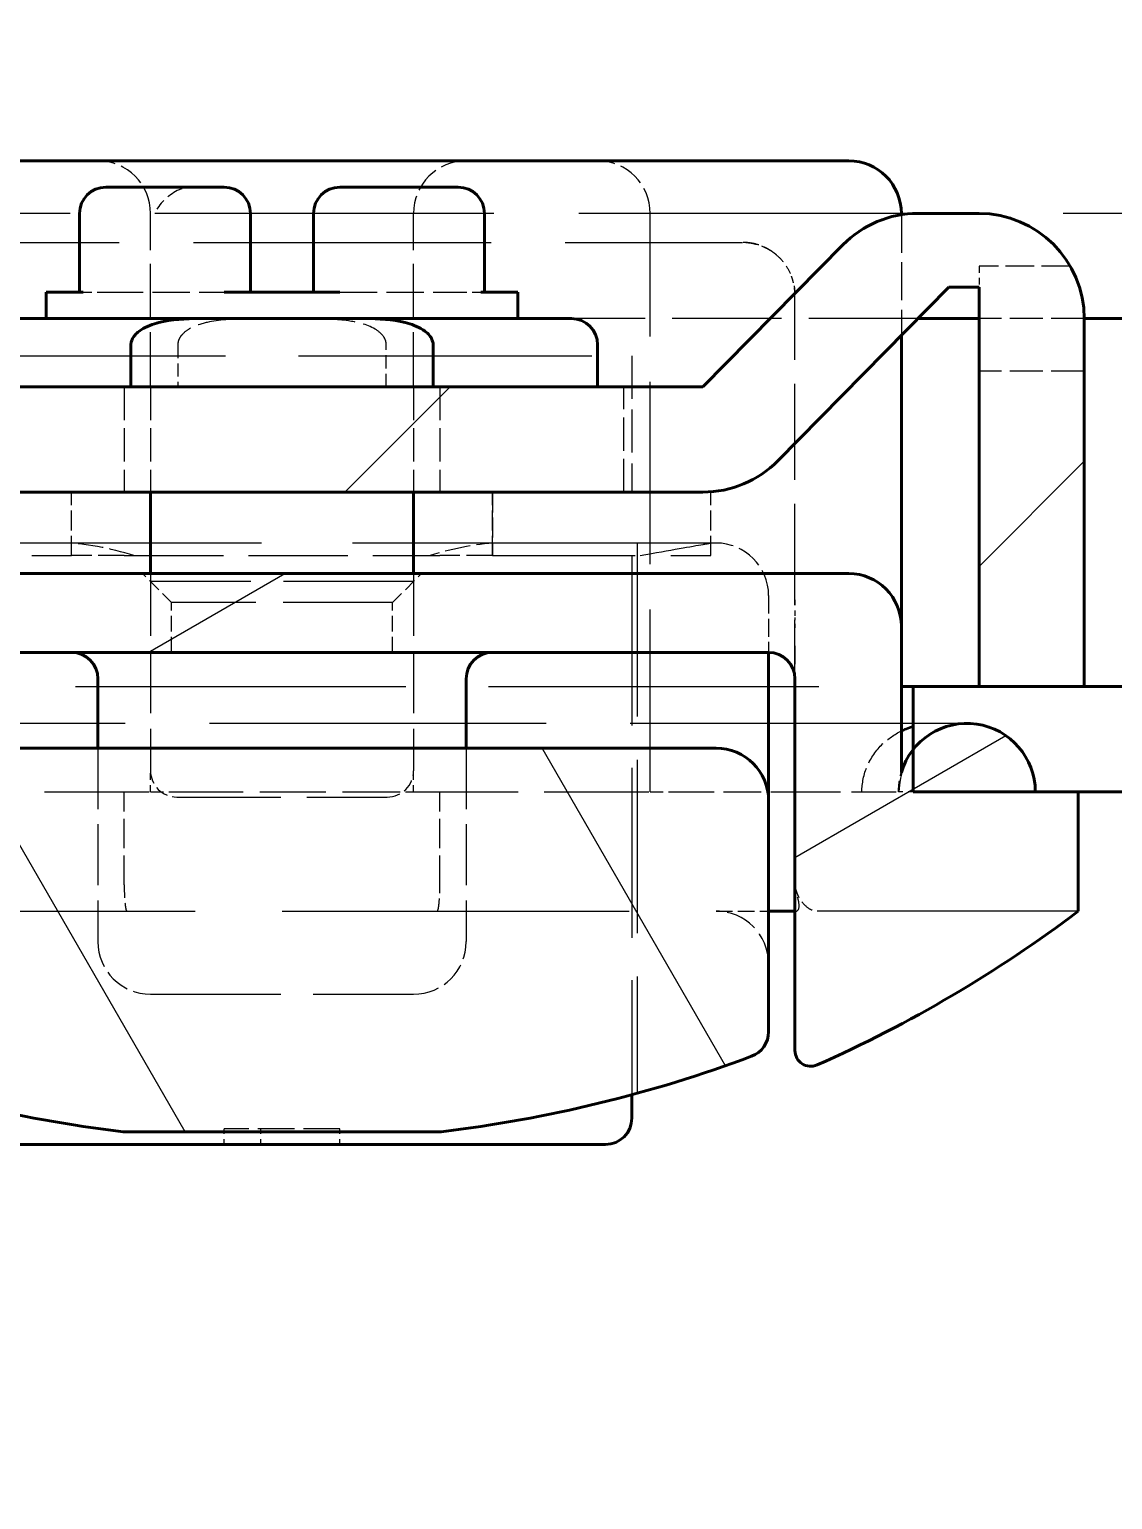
# Model space of a CAD drawing. Header units: millimetres. Extents: x 0 to 2523, y 0 to 1782.
# Drawn here: x 2064.85 to 2085.44, y 583.42 to 611.38 of the extents above; entities that cross this region are included whole.
import ezdxf

# ---------------------------------------------------------------- set-up
doc = ezdxf.new("R2010")
doc.units = ezdxf.units.MM
doc.header["$LTSCALE"] = 3
doc.linetypes.add('DASHED', pattern=[0.2067, 0.1654, -0.0413])
for name, color, linetype, lineweight in [('가려진 것(ISO)', 2, 'DASHED', 18), ('가려진 좁은 것(ISO)', 2, 'DASHED', 18), ('가시적인 것(ISO)', 3, 'Continuous', 40), ('가시적인 좁은 것(ISO)', 3, 'Continuous', 35), ('치수(ISO)', 2, 'Continuous', 25), ('해치(ISO)', 7, 'Continuous', 18)]:
    doc.layers.add(name, color=color, linetype=linetype, lineweight=lineweight)
doc.styles.add('치수 텍스트_PSTEK_POSCO', font='isocp.shx')
doc.dimstyles.new('치수_PSTEK_POSCO', dxfattribs={"dimscale": 3, "dimtxt": 2.5, "dimasz": 1.5, "dimexe": 1, "dimexo": 1.5, "dimgap": 1, "dimtad": 1, "dimrnd": 1e-08, "dimdsep": 46, "dimtxsty": '치수 텍스트_PSTEK_POSCO', "dimcen": 0.09, "dimdle": 10, "dimclrd": 7, "dimclre": 7, "dimclrt": 2, "dimadec": 1, "dimazin": 2, "dimtfac": 1, "dimtmove": 0, "dimatfit": 3, "dimfxl": 0, "dimtolj": 1, "dimlwd": -1, "dimlwe": -1, "dimarcsym": 0})
pattern_1 = [(45, (0, 0), (-6.735192, 6.735192), [])]

# ---------------------------------------------------------------- blocks, each defined once
blk = doc.blocks.new('*D95')
at = {"layer": 'Defpoints', "color": 0, "transparency": 16777216}
for p in [(2007.906, 596.878), (2103.656, 596.878), (2103.656, 560.221)]:
    blk.add_point(p, dxfattribs=at)
at = {"layer": '치수(ISO)', "color": 7, "transparency": 16777216}
for p, q in [((2007.906, 592.378), (2007.906, 557.221)), ((2103.656, 592.378), (2103.656, 557.221)), ((2012.406, 560.221), (2099.156, 560.221))]:
    blk.add_line(p, q, dxfattribs=at)
for points in [[(2012.406, 560.971), (2012.406, 559.471), (2007.906, 560.221)], [(2099.156, 560.971), (2099.156, 559.471), (2103.656, 560.221)]]:
    blk.add_solid(points, dxfattribs=at)
at = {"layer": '치수(ISO)', "color": 2, "transparency": 16777216, "insert": (2044.97, 566.971), "char_height": 7.5, "attachment_point": 4, "style": '치수 텍스트_PSTEK_POSCO'}
blk.add_mtext('\\A1;95.75', dxfattribs=at)
blk = doc.blocks.new('*D97')
at = {"layer": 'Defpoints', "color": 0, "transparency": 16777216}
for p in [(2036.906, 605.878), (2288.906, 605.878), (2288.906, 535.65)]:
    blk.add_point(p, dxfattribs=at)
at = {"layer": '치수(ISO)', "color": 7, "transparency": 16777216}
for p, q in [((2036.906, 601.378), (2036.906, 532.65)), ((2288.906, 601.378), (2288.906, 532.65)), ((2041.406, 535.65), (2284.406, 535.65))]:
    blk.add_line(p, q, dxfattribs=at)
for points in [[(2041.406, 536.4), (2041.406, 534.9), (2036.906, 535.65)], [(2284.406, 536.4), (2284.406, 534.9), (2288.906, 535.65)]]:
    blk.add_solid(points, dxfattribs=at)
at = {"layer": '치수(ISO)', "color": 2, "transparency": 16777216, "insert": (2155.836, 542.401), "char_height": 7.5, "attachment_point": 4, "style": '치수 텍스트_PSTEK_POSCO'}
blk.add_mtext('\\A1;252', dxfattribs=at)
blk = doc.blocks.new('*D98')
at = {"layer": 'Defpoints', "color": 0, "transparency": 16777216}
for p in [(2014.906, 638.478), (2312.906, 636.878), (2014.906, 516.125)]:
    blk.add_point(p, dxfattribs=at)
at = {"layer": '치수(ISO)', "color": 7, "transparency": 16777216}
for p, q in [((2014.906, 633.978), (2014.906, 513.125)), ((2312.906, 632.378), (2312.906, 513.125)), ((2308.406, 516.125), (2019.406, 516.125))]:
    blk.add_line(p, q, dxfattribs=at)
for points in [[(2019.406, 516.875), (2019.406, 515.375), (2014.906, 516.125)], [(2308.406, 516.875), (2308.406, 515.375), (2312.906, 516.125)]]:
    blk.add_solid(points, dxfattribs=at)
at = {"layer": '치수(ISO)', "color": 2, "transparency": 16777216, "insert": (2137.048, 522.876), "char_height": 7.5, "attachment_point": 4, "style": '치수 텍스트_PSTEK_POSCO'}
blk.add_mtext('\\A1;298', dxfattribs=at)
blk = doc.blocks.new('*D102')
at = {"layer": 'Defpoints', "color": 0, "transparency": 16777216}
for p in [(1984.906, 625.878), (2344.906, 625.878), (2344.906, 494.234)]:
    blk.add_point(p, dxfattribs=at)
at = {"layer": '치수(ISO)', "color": 7, "transparency": 16777216}
for p, q in [((1984.906, 621.378), (1984.906, 491.234)), ((2344.906, 621.378), (2344.906, 491.234)), ((1989.406, 494.234), (2340.406, 494.234))]:
    blk.add_line(p, q, dxfattribs=at)
for points in [[(1989.406, 494.984), (1989.406, 493.484), (1984.906, 494.234)], [(2340.406, 494.984), (2340.406, 493.484), (2344.906, 494.234)]]:
    blk.add_solid(points, dxfattribs=at)
at = {"layer": '치수(ISO)', "color": 2, "transparency": 16777216, "insert": (2178.153, 500.984), "char_height": 7.5, "attachment_point": 4, "style": '치수 텍스트_PSTEK_POSCO'}
blk.add_mtext('\\A1;360', dxfattribs=at)

msp = doc.modelspace()

# ---------------------------------------------------------------- hatches: boundary and pattern name
at = {"layer": '해치(ISO)'}
h = msp.add_hatch(dxfattribs=at)
h.set_pattern_fill('ANSI31', color=256, scale=76.2, style=0)
h.set_pattern_definition(pattern_1)
h.paths.add_polyline_path([(2016.906, 653.8779), (1986.906, 653.8779), (1986.906, 842.8779), (2342.906, 842.8779), (2342.906, 653.8779), (2312.906, 653.8779), (2312.906, 636.8779), (2326.906, 636.8779), (2326.906, 638.4779), (2314.906, 638.4779), (2314.906, 651.8779), (2344.906, 651.8779), (2344.906, 844.8779), (1984.906, 844.8779), (1984.906, 651.8779), (2014.906, 651.8779), (2014.906, 638.4779), (2002.906, 638.4779), (2002.906, 636.8779), (2016.906, 636.8779)])
h.paths.add_polyline_path([(2007.906, 596.8779), (2054.5186, 596.8779), (2055.336, 596.8779), (2057.656, 596.8779), (2057.656, 597.6839), (2057.656, 598.8779), (2056.406, 598.8779), (2054.406, 598.8779), (2009.906, 598.8779), (2009.906, 622.8779), (2022.906, 622.8779), (2022.906, 624.8779), (2007.906, 624.8779)])
h.paths.add_polyline_path([(2081.656, 596.8779), (2083.976, 596.8779), (2084.7935, 596.8779), (2103.656, 596.8779), (2103.656, 598.8779), (2084.906, 598.8779), (2082.906, 598.8779), (2081.656, 598.8779), (2081.656, 597.6839)])
h.paths.add_polyline_path([(2315.906, 624.8779), (2315.906, 598.8779), (2270.156, 598.8779), (2270.156, 596.8779), (2317.906, 596.8779), (2317.906, 624.8779)])
h.paths.add_polyline_path([(2288.906, 625.8779), (2288.906, 605.8779), (2300.906, 605.8779), (2300.906, 607.8779), (2290.906, 607.8779), (2290.906, 625.8779), (2344.906, 625.8779), (2344.906, 649.8779), (2331.906, 649.8779), (2331.906, 647.8779), (2342.906, 647.8779), (2342.906, 627.8779), (2268.906, 627.8779), (2268.906, 625.8779)])
h.paths.add_polyline_path([(1997.906, 647.8779), (1997.906, 649.8779), (1984.906, 649.8779), (1984.906, 625.8779), (2034.906, 625.8779), (2034.906, 607.8779), (2024.906, 607.8779), (2024.906, 605.8779), (2036.906, 605.8779), (2036.906, 611.8779), (2036.906, 625.8779), (2038.906, 625.8779), (2048.906, 625.8779), (2104.906, 625.8779), (2104.906, 627.8779), (1986.906, 627.8779), (1986.906, 647.8779)])
h = msp.add_hatch(dxfattribs=at)
h.set_pattern_fill('ANSI31', color=256, scale=76.2, style=0)
h.set_pattern_definition(pattern_1)
edge = h.paths.add_edge_path()
edge.add_ellipse((2082.906, 605.8779), major_axis=(2, 0), ratio=1, start_angle=0, end_angle=89.99996)
edge.add_line((2082.906, 607.8779), (2081.7434, 607.8779))
edge.add_ellipse((2081.7434, 605.8779), major_axis=(0, 2), ratio=1, start_angle=0, end_angle=45.43733)
edge.add_line((2080.3185, 607.2813), (2077.656, 604.5779))
edge.add_line((2077.656, 604.5779), (2072.5285, 604.5779))
edge.add_line((2072.5285, 604.5779), (2066.7836, 604.5779))
edge.add_line((2066.7836, 604.5779), (2061.656, 604.5779))
edge.add_line((2061.656, 604.5779), (2058.9936, 607.2813))
edge.add_ellipse((2057.5686, 605.8779), major_axis=(1.425, 1.4034), ratio=1, start_angle=0, end_angle=45.43733)
edge.add_line((2057.5686, 607.8779), (2056.406, 607.8779))
edge.add_ellipse((2056.406, 605.8779), major_axis=(0, 2), ratio=1, start_angle=0, end_angle=89.99996)
edge.add_line((2054.406, 605.8779), (2054.406, 598.8779))
edge.add_line((2054.406, 598.8779), (2056.406, 598.8779))
edge.add_line((2056.406, 598.8779), (2056.406, 606.4746))
edge.add_line((2056.406, 606.4746), (2056.9811, 606.4746))
edge.add_line((2056.9811, 606.4746), (2060.2311, 603.1746))
edge.add_ellipse((2061.656, 604.5779), major_axis=(-1.425, -1.4034), ratio=1, start_angle=0, end_angle=45.43736)
edge.add_line((2061.656, 602.5779), (2077.656, 602.5779))
edge.add_ellipse((2077.656, 604.5779), major_axis=(0, -2), ratio=1, start_angle=0, end_angle=45.43736)
edge.add_line((2079.081, 603.1746), (2082.331, 606.4746))
edge.add_line((2082.331, 606.4746), (2082.906, 606.4746))
edge.add_line((2082.906, 606.4746), (2082.906, 598.8779))
edge.add_line((2082.906, 598.8779), (2084.906, 598.8779))
edge.add_line((2084.906, 598.8779), (2084.906, 605.8779))
h = msp.add_hatch(dxfattribs=at)
h.set_pattern_fill('ANSI31', color=256, scale=76.2, angle=105.00025, style=0)
h.set_pattern_definition([(150.00025, (0, 0), (-4.762465, -8.248912), [])])
edge = h.paths.add_edge_path()
edge.add_line((2066.7836, 604.5779), (2072.5285, 604.5779))
edge.add_line((2072.5285, 604.5779), (2072.5285, 605.3779))
edge.add_spline(control_points=[(2072.5285, 605.3779), (2072.5285, 605.3994), (2072.5248, 605.4249), (2072.5123, 605.4687), (2072.5004, 605.4949), (2072.4526, 605.5739), (2072.3912, 605.6281), (2072.2373, 605.7275), (2072.1078, 605.7743), (2071.7642, 605.8611), (2071.4771, 605.8779), (2071.2375, 605.8779)], knot_values=[0.2888711, 0.2888711, 0.2888711, 0.2888711, 0.2953133, 0.2953133, 0.3025189, 0.3025189, 0.3230095, 0.3230095, 0.357448, 0.357448, 0.4293372, 0.4293372, 0.4293372, 0.4293372], degree=3, periodic=0)
edge.add_line((2071.2375, 605.8779), (2068.0746, 605.8779))
edge.add_spline(control_points=[(2068.0746, 605.8779), (2067.835, 605.8779), (2067.5479, 605.8611), (2067.2043, 605.7743), (2067.0747, 605.7275), (2066.9209, 605.6281), (2066.8594, 605.5739), (2066.8117, 605.4949), (2066.7998, 605.4687), (2066.7873, 605.4249), (2066.7836, 605.3994), (2066.7836, 605.3779)], knot_values=[0.726147, 0.726147, 0.726147, 0.726147, 0.7980363, 0.7980363, 0.8324747, 0.8324747, 0.8529654, 0.8529654, 0.860171, 0.860171, 0.8666132, 0.8666132, 0.8666132, 0.8666132], degree=3, periodic=0)
edge.add_line((2066.7836, 605.3779), (2066.7836, 604.5779))
h = msp.add_hatch(dxfattribs=at)
h.set_pattern_fill('ANSI31', color=256, scale=76.2, angle=-14.99998, style=0)
h.set_pattern_definition([(30, (0, 0), (-4.762503, 8.24889), [])])
edge = h.paths.add_edge_path()
edge.add_line((2080.4293, 601.0279), (2058.8827, 601.0279))
edge.add_ellipse((2058.8827, 600.0279), major_axis=(0, 1), ratio=1, start_angle=0, end_angle=90)
edge.add_line((2057.8827, 600.0279), (2057.8827, 597.2464))
edge.add_ellipse((2056.636, 596.8779), major_axis=(1.2467, 0.3684), ratio=1, start_angle=0, end_angle=21.85059)
edge.add_ellipse((2056.636, 596.8779), major_axis=(1.02, 0.806), ratio=1, start_angle=0, end_angle=141.68512)
edge.add_line((2055.336, 596.8779), (2054.5186, 596.8779))
edge.add_line((2054.5186, 596.8779), (2054.5186, 594.6088))
edge.add_ellipse((2069.656, 614.6179), major_axis=(-15.1375, -20.0091), ratio=1, start_angle=0, end_angle=13.19201)
edge.add_ellipse((2059.606, 591.9565), major_axis=(-0.1216, -0.2742), ratio=1, start_angle=0, end_angle=113.91653)
edge.add_line((2059.906, 591.9565), (2059.906, 599.0279))
edge.add_ellipse((2060.406, 599.0279), major_axis=(-0.5, 0), ratio=1, start_angle=270, end_angle=360, ccw=False)
edge.add_line((2060.406, 599.5279), (2078.906, 599.5279))
edge.add_ellipse((2078.906, 599.0279), major_axis=(0, 0.5), ratio=1, start_angle=270, end_angle=360, ccw=False)
edge.add_line((2079.406, 599.0279), (2079.406, 591.9565))
edge.add_ellipse((2079.706, 591.9565), major_axis=(-0.3, 0), ratio=1, start_angle=0, end_angle=113.91643)
edge.add_ellipse((2069.656, 614.6179), major_axis=(10.1716, -22.9357), ratio=1, start_angle=0, end_angle=13.19201)
edge.add_line((2084.7935, 594.6088), (2084.7935, 596.8779))
edge.add_line((2084.7935, 596.8779), (2083.976, 596.8779))
edge.add_ellipse((2082.676, 596.8779), major_axis=(1.3, 0), ratio=1, start_angle=0, end_angle=141.68512)
edge.add_ellipse((2082.676, 596.8779), major_axis=(-1.02, 0.806), ratio=1, start_angle=0, end_angle=21.85059)
edge.add_line((2081.4293, 597.2464), (2081.4293, 600.0279))
edge.add_ellipse((2080.4293, 600.0279), major_axis=(1, 0), ratio=1, start_angle=0, end_angle=90)
h = msp.add_hatch(dxfattribs=at)
h.set_pattern_fill('ANSI31', color=256, scale=76.2, angle=75.00018, style=0)
h.set_pattern_definition([(120.0002, (0, 0), (-8.248877, -4.762525), [])])
edge = h.paths.add_edge_path()
edge.add_ellipse((2078.406, 592.3145), major_axis=(0.1764, -0.4678), ratio=1, start_angle=0, end_angle=69.32164)
edge.add_line((2078.906, 592.3144), (2078.906, 596.7088))
edge.add_ellipse((2077.906, 596.7088), major_axis=(1, 0), ratio=1, start_angle=0, end_angle=90)
edge.add_line((2077.906, 597.7088), (2061.406, 597.7088))
edge.add_ellipse((2061.406, 596.7088), major_axis=(0, 1), ratio=1, start_angle=0, end_angle=90)
edge.add_line((2060.406, 596.7088), (2060.406, 592.3145))
edge.add_ellipse((2060.906, 592.3145), major_axis=(-0.5, 0), ratio=1, start_angle=0, end_angle=69.49092)
edge.add_ellipse((2069.656, 615.7062), major_axis=(-8.9252, -23.8599), ratio=1, start_angle=0, end_angle=13.69392)
edge.add_line((2066.633, 590.4116), (2072.679, 590.4116))
edge.add_ellipse((2069.656, 615.7062), major_axis=(3.023, -25.2946), ratio=1, start_angle=0, end_angle=13.69695)

# ---------------------------------------------------------------- linework, layer by layer
at = {"layer": '가려진 것(ISO)', "ltscale": 12.99509}
msp.add_line((2081.7434, 607.8779), (2057.5686, 607.8779), dxfattribs=at)
at = {"layer": '가려진 것(ISO)', "ltscale": 2.095066}
for p, q in [((2067.156, 604.5779), (2067.156, 607.8779)), ((2072.156, 604.5779), (2072.156, 607.8779))]:
    msp.add_line(p, q, dxfattribs=at)
at = {"layer": '가려진 것(ISO)', "ltscale": 6.983788}
msp.add_line((2076.656, 596.8779), (2076.656, 607.8779), dxfattribs=at)
at = {"layer": '가려진 것(ISO)', "ltscale": 1.456419}
msp.add_line((2081.4293, 607.8531), (2081.4293, 605.559), dxfattribs=at)
at = {"layer": '가려진 것(ISO)', "ltscale": 12.901145}
msp.add_line((2290.906, 607.8779), (2082.906, 607.8779), dxfattribs=at)
at = {"layer": '가려진 것(ISO)', "ltscale": 11.397629}
msp.add_line((2060.906, 607.3279), (2078.406, 607.3279), dxfattribs=at)
at = {"layer": '가려진 것(ISO)', "ltscale": 0.001875}
msp.add_line((2078.406, 607.3279), (2078.4084, 607.3279), dxfattribs=at)
at = {"layer": '가려진 것(ISO)', "ltscale": 0.256004}
msp.add_line((2082.906, 606.8779), (2082.906, 606.4746), dxfattribs=at)
at = {"layer": '가려진 것(ISO)', "ltscale": 1.099577}
msp.add_line((2084.6381, 606.8779), (2082.906, 606.8779), dxfattribs=at)
at = {"layer": '가려진 것(ISO)', "ltscale": 0.332332}
for p, q in [((2065.8744, 606.3779), (2066.3074, 606.3779)), ((2073.0047, 606.3779), (2073.4377, 606.3779))]:
    msp.add_line(p, q, dxfattribs=at)
at = {"layer": '가려진 것(ISO)', "ltscale": 1.427554}
for p, q in [((2066.3074, 606.3779), (2068.556, 606.3779)), ((2070.756, 606.3779), (2073.0047, 606.3779))]:
    msp.add_line(p, q, dxfattribs=at)
at = {"layer": '가려진 것(ISO)', "ltscale": 3.682313}
msp.add_line((2079.406, 600.5279), (2079.406, 606.3279), dxfattribs=at)
at = {"layer": '가려진 것(ISO)', "ltscale": 4.182223}
msp.add_line((2081.7434, 605.8779), (2075.156, 605.8779), dxfattribs=at)
at = {"layer": '가려진 것(ISO)', "ltscale": 1.269698}
for p, q in [((2084.906, 605.8779), (2082.906, 605.8779)), ((2084.906, 604.8779), (2082.906, 604.8779)), ((2066.656, 604.5779), (2066.656, 602.5779)), ((2067.156, 604.5779), (2067.156, 602.5779)), ((2072.156, 604.5779), (2072.156, 602.5779)), ((2072.656, 604.5779), (2072.656, 602.5779)), ((2076.156, 602.5779), (2076.156, 604.5779))]:
    msp.add_line(p, q, dxfattribs=at)
at = {"layer": '가려진 것(ISO)', "ltscale": 11.230227}
msp.add_line((2063.006, 605.1703), (2076.306, 605.1703), dxfattribs=at)
at = {"layer": '가려진 것(ISO)', "ltscale": 1.650637}
msp.add_line((2076.306, 605.1703), (2076.306, 602.5703), dxfattribs=at)
at = {"layer": '가려진 것(ISO)', "ltscale": 5.473363}
for p, q in [((2065.656, 602.5703), (2061.506, 602.5703)), ((2077.806, 602.5703), (2073.656, 602.5703)), ((2061.506, 601.3703), (2065.656, 601.3703)), ((2073.656, 601.3703), (2077.806, 601.3703))]:
    msp.add_line(p, q, dxfattribs=at)
at = {"layer": '가려진 것(ISO)', "ltscale": 0.997197}
for p, q in [((2066.656, 602.5703), (2065.656, 602.5703)), ((2073.656, 602.5703), (2072.656, 602.5703)), ((2066.656, 601.3703), (2065.656, 601.3703)), ((2073.656, 601.3703), (2072.656, 601.3703))]:
    msp.add_line(p, q, dxfattribs=at)
at = {"layer": '가려진 것(ISO)', "ltscale": 0.761779}
for p, q in [((2065.656, 601.3703), (2065.656, 602.5703)), ((2073.656, 601.3703), (2073.656, 602.5703)), ((2077.806, 601.3703), (2077.806, 602.5703))]:
    msp.add_line(p, q, dxfattribs=at)
at = {"layer": '가려진 것(ISO)', "ltscale": 3.809293}
for p, q in [((2066.656, 602.5703), (2072.656, 602.5703)), ((2066.656, 601.3703), (2072.656, 601.3703))]:
    msp.add_line(p, q, dxfattribs=at)
at = {"layer": '가려진 것(ISO)', "ltscale": 13.932237}
msp.add_line((2077.906, 601.6088), (2061.406, 601.6088), dxfattribs=at)
at = {"layer": '가려진 것(ISO)', "ltscale": 6.645207}
msp.add_line((2076.406, 601.6088), (2076.406, 591.1421), dxfattribs=at)
at = {"layer": '가려진 것(ISO)', "ltscale": 6.511054}
msp.add_line((2076.306, 601.3703), (2076.306, 591.1148), dxfattribs=at)
at = {"layer": '가려진 것(ISO)', "ltscale": 0.493735}
for p, q in [((2067.556, 600.4779), (2067.006, 601.0279)), ((2071.756, 600.4779), (2072.306, 601.0279))]:
    msp.add_line(p, q, dxfattribs=at)
at = {"layer": '가려진 것(ISO)', "ltscale": 2.380771}
for p, q in [((2067.156, 601.0279), (2067.156, 597.2779)), ((2072.156, 601.0279), (2072.156, 597.2779))]:
    msp.add_line(p, q, dxfattribs=at)
at = {"layer": '가려진 것(ISO)', "ltscale": 4.188547}
msp.add_line((2071.756, 600.4779), (2067.556, 600.4779), dxfattribs=at)
at = {"layer": '가려진 것(ISO)', "ltscale": 0.603054}
for p, q in [((2067.556, 599.5279), (2067.556, 600.4779)), ((2071.756, 599.5279), (2071.756, 600.4779))]:
    msp.add_line(p, q, dxfattribs=at)
at = {"layer": '가려진 것(ISO)', "ltscale": 0.686147}
msp.add_line((2078.906, 600.6088), (2078.906, 599.5279), dxfattribs=at)
at = {"layer": '가려진 것(ISO)', "ltscale": 12.657426}
msp.add_line((2057.8827, 598.8779), (2081.4293, 598.8779), dxfattribs=at)
at = {"layer": '가려진 것(ISO)', "ltscale": 12.900404}
msp.add_line((2082.676, 598.1779), (2056.636, 598.1779), dxfattribs=at)
at = {"layer": '가려진 것(ISO)', "ltscale": 0.295767}
msp.add_line((2082.6844, 598.1779), (2082.676, 598.1779), dxfattribs=at)
at = {"layer": '가려진 것(ISO)', "ltscale": 2.336884}
for p, q in [((2066.156, 597.7088), (2066.156, 594.0279)), ((2073.156, 597.7088), (2073.156, 594.0279))]:
    msp.add_line(p, q, dxfattribs=at)
at = {"layer": '가려진 것(ISO)', "ltscale": 0.25386}
for p, q in [((2067.156, 596.8779), (2067.156, 597.2779)), ((2072.156, 596.8779), (2072.156, 597.2779))]:
    msp.add_line(p, q, dxfattribs=at)
at = {"layer": '가려진 것(ISO)', "ltscale": 4.008131}
for p, q in [((2062.656, 596.8779), (2067.156, 596.8779)), ((2072.156, 596.8779), (2076.656, 596.8779))]:
    msp.add_line(p, q, dxfattribs=at)
at = {"layer": '가려진 것(ISO)', "ltscale": 1.123115}
for p, q in [((2066.656, 595.1088), (2066.656, 596.8779)), ((2072.656, 595.1088), (2072.656, 596.8779))]:
    msp.add_line(p, q, dxfattribs=at)
at = {"layer": '가려진 것(ISO)', "ltscale": 0.498548}
for p, q in [((2067.156, 596.8779), (2067.656, 596.8779)), ((2071.656, 596.8779), (2072.156, 596.8779)), ((2076.656, 596.8779), (2077.156, 596.8779))]:
    msp.add_line(p, q, dxfattribs=at)
at = {"layer": '가려진 것(ISO)', "ltscale": 2.539495}
msp.add_line((2067.656, 596.8779), (2071.656, 596.8779), dxfattribs=at)
at = {"layer": '가려진 것(ISO)', "ltscale": 3.989087}
msp.add_line((2067.656, 596.7779), (2071.656, 596.7779), dxfattribs=at)
at = {"layer": '가려진 것(ISO)', "ltscale": 1.443218}
msp.add_line((2077.156, 596.8779), (2079.4293, 596.8779), dxfattribs=at)
at = {"layer": '가려진 것(ISO)', "ltscale": 1.700671}
msp.add_line((2079.4293, 596.8779), (2081.376, 596.8779), dxfattribs=at)
at = {"layer": '가려진 것(ISO)', "ltscale": 0.28062}
msp.add_line((2081.3844, 596.8779), (2081.376, 596.8779), dxfattribs=at)
at = {"layer": '가려진 것(ISO)', "ltscale": 0.172381}
msp.add_line((2081.656, 596.8779), (2081.3844, 596.8779), dxfattribs=at)
at = {"layer": '가려진 것(ISO)', "ltscale": 13.304306}
msp.add_line((2061.406, 594.6088), (2077.906, 594.6088), dxfattribs=at)
at = {"layer": '가려진 것(ISO)', "ltscale": 0.634799}
msp.add_line((2077.906, 594.6088), (2078.906, 594.6088), dxfattribs=at)
at = {"layer": '가려진 것(ISO)', "ltscale": 4.986384}
msp.add_line((2067.156, 593.0279), (2072.156, 593.0279), dxfattribs=at)
at = {"layer": '가려진 것(ISO)', "ltscale": 0.19037}
for p, q in [((2068.556, 590.1703), (2068.556, 590.4703)), ((2069.256, 590.1703), (2069.256, 590.4703)), ((2070.756, 590.1703), (2070.756, 590.4703))]:
    msp.add_line(p, q, dxfattribs=at)
at = {"layer": '가려진 것(ISO)', "ltscale": 1.396677}
msp.add_line((2070.756, 590.4703), (2068.556, 590.4703), dxfattribs=at)
at = {"layer": '가려진 것(ISO)', "ltscale": 0.997197}
for centre, start, end in [((2066.156, 607.8779), 0, 90), ((2073.156, 607.8779), 90, 180), ((2075.656, 607.8779), 0, 90), ((2077.906, 600.6088), 0, 90), ((2067.156, 594.0279), 180, 270), ((2072.156, 594.0279), 270, 0)]:
    msp.add_arc(centre, 1, start, end, dxfattribs=at)
at = {"layer": '가려진 것(ISO)', "ltscale": 1.296386}
for start, end in [(90, 180), (0, 90)]:
    msp.add_arc((2082.6844, 596.8779), 1.3, start, end, dxfattribs=at)
at = {"layer": '가려진 것(ISO)', "ltscale": 0.498548}
for centre, start, end in [((2067.656, 597.2779), 180, 270), ((2071.656, 597.2779), 270, 0)]:
    msp.add_arc(centre, 0.5, start, end, dxfattribs=at)
at = {"layer": '가려진 것(ISO)', "ltscale": 1.21262}
msp.add_arc((2077.906, 593.6088), 1, 0, 90, dxfattribs=at)
at = {"layer": '가려진 것(ISO)', "ltscale": 0.433106}
msp.add_ellipse((2067.6641, 607.878), major_axis=(-0.433, -0.433), ratio=0.5772801, start_param=4.1887249, end_param=5.2360625, dxfattribs=at)
at = {"layer": '가려진 것(ISO)', "ltscale": 0.189734}
msp.add_ellipse((2067.9528, 607.8779), major_axis=(-0.5774, 0), ratio=0.8660254, start_param=4.712389, end_param=5.2359878, dxfattribs=at)
at = {"layer": '가려진 것(ISO)', "ltscale": 0.163274}
msp.add_ellipse((2079.7218, 594.6088), major_axis=(0.3158, 0), ratio=0.00001, start_param=3.1416199, end_param=3.5469006, dxfattribs=at)
at = {"layer": '가려진 것(ISO)', "ltscale": 0.606404}
msp.add_open_spline([(2079.0651, 607.0801), (2079.0528, 607.0908), (2079.0401, 607.1014), (2079.0269, 607.1118), (2078.9983, 607.1345), (2078.9675, 607.1563), (2078.9344, 607.177), (2078.9013, 607.1976), (2078.8659, 607.217), (2078.8277, 607.2347), (2078.7896, 607.2524), (2078.7489, 607.2685), (2078.7052, 607.2821), (2078.6616, 607.2958), (2078.6151, 607.3072), (2078.5652, 607.3152), (2078.5153, 607.3232), (2078.4622, 607.3279), (2078.406, 607.3279)], degree=3, knots=[0.63610826, 0.63610826, 0.63610826, 0.63610826, 0.66666667, 0.66666667, 0.66666667, 0.73333333, 0.73333333, 0.73333333, 0.8, 0.8, 0.8, 0.86666667, 0.86666667, 0.86666667, 0.93333333, 0.93333333, 0.93333333, 1, 1, 1, 1], dxfattribs=at)
at = {"layer": '가려진 것(ISO)', "ltscale": 0.416744}
msp.add_open_spline([(2078.4704, 607.3259), (2078.6136, 607.3166), (2078.754, 607.2766), (2078.8989, 607.1983), (2078.916, 607.1884), (2078.9329, 607.1779)], degree=3, knots=[0, 0, 0, 0, 0.057559558, 0.057559558, 0.065405946, 0.065405946, 0.065405946, 0.065405946], dxfattribs=at)
at = {"layer": '가려진 것(ISO)', "ltscale": 0.332304}
msp.add_open_spline([(2079.0651, 607.0801), (2079.1155, 607.0358), (2079.1629, 606.9854), (2079.2506, 606.8686), (2079.2909, 606.8009), (2079.3232, 606.7265)], degree=3, knots=[0, 0, 0, 0, 0.025535917, 0.025535917, 0.052246038, 0.052246038, 0.052246038, 0.052246038], dxfattribs=at)
at = {"layer": '가려진 것(ISO)', "ltscale": 0.2691}
msp.add_open_spline([(2079.406, 606.3279), (2079.406, 606.3568), (2079.4048, 606.3852), (2079.4024, 606.4128), (2079.4001, 606.4403), (2079.3967, 606.4671), (2079.3922, 606.4936), (2079.3878, 606.5201), (2079.3823, 606.5462), (2079.3758, 606.572), (2079.3693, 606.5977), (2079.3619, 606.623), (2079.3532, 606.6486), (2079.3446, 606.6741), (2079.3347, 606.7), (2079.3233, 606.7262), (2079.3232, 606.7263), (2079.3232, 606.7264), (2079.3232, 606.7265)], degree=3, knots=[0, 0, 0, 0, 0.06666667, 0.06666667, 0.06666667, 0.13333333, 0.13333333, 0.13333333, 0.2, 0.2, 0.2, 0.26666667, 0.26666667, 0.26666667, 0.33333333, 0.33333333, 0.33333333, 0.33358734, 0.33358734, 0.33358734, 0.33358734], dxfattribs=at)
at = {"layer": '가려진 것(ISO)', "ltscale": 0.11017}
msp.add_open_spline([(2079.3912, 606.4997), (2079.4009, 606.4439), (2079.406, 606.3857), (2079.406, 606.3279)], degree=3, dxfattribs=at)
at = {"layer": '가려진 것(ISO)', "ltscale": 2.259302}
msp.add_open_spline([(2079.406, 599.0279), (2079.406, 599.0279), (2079.406, 599.0385), (2079.406, 599.0757), (2079.406, 599.1289), (2079.406, 599.1935), (2079.406, 599.2645), (2079.406, 599.3387), (2079.406, 599.4142), (2079.406, 599.4901), (2079.406, 599.5655), (2079.406, 599.6403), (2079.406, 599.7144), (2079.406, 599.7877), (2079.406, 599.8603), (2079.406, 599.9314), (2079.406, 600.0001), (2079.406, 600.0681), (2079.406, 600.1405), (2079.406, 600.2187), (2079.406, 600.3053), (2079.406, 600.4049), (2079.406, 600.4849), (2079.406, 600.5279)], degree=3, dxfattribs=at)
at = {"layer": '가려진 것(ISO)', "ltscale": 0.203102}
msp.add_open_spline([(2079.406, 600.5279), (2079.406, 600.4654), (2079.406, 600.4023), (2079.406, 600.3008), (2079.406, 600.26), (2079.406, 600.2211)], degree=3, knots=[0, 0, 0, 0, 0.018755552, 0.018755552, 0.031917258, 0.031917258, 0.031917258, 0.031917258], dxfattribs=at)
at = {"layer": '가려진 것(ISO)', "ltscale": 0.04101}
msp.add_open_spline([(2079.406, 600.195), (2079.406, 600.1762), (2079.406, 600.1577), (2079.406, 600.1397)], degree=3, dxfattribs=at)
at = {"layer": '가려진 것(ISO)', "ltscale": 0.062107}
msp.add_open_spline([(2079.406, 600.0742), (2079.406, 600.0483), (2079.406, 600.0233), (2079.406, 599.9992)], degree=3, dxfattribs=at)
at = {"layer": '가려진 것(ISO)', "ltscale": 0.694982}
msp.add_open_spline([(2079.406, 599.6519), (2079.406, 599.4864), (2079.406, 599.3606), (2079.406, 599.2475), (2079.406, 599.2323), (2079.406, 599.2178)], degree=3, knots=[0, 0, 0, 0, 0.0937191, 0.0937191, 0.10924837, 0.10924837, 0.10924837, 0.10924837], dxfattribs=at)
at = {"layer": '가려진 것(ISO)', "ltscale": 0.161292}
msp.add_open_spline([(2079.406, 599.0807), (2079.406, 599.0679), (2079.406, 599.0573), (2079.406, 599.049)], degree=3, dxfattribs=at)
at = {"layer": '가려진 것(ISO)', "ltscale": 0.416112}
msp.add_open_spline([(2081.376, 596.8779), (2081.376, 596.9076), (2081.3771, 596.9396), (2081.3815, 597.0005), (2081.3847, 597.0295), (2081.3923, 597.0856), (2081.3973, 597.1137), (2081.4072, 597.1622), (2081.4121, 597.1825), (2081.4245, 597.2311), (2081.4274, 597.2403), (2081.4293, 597.2464)], degree=3, knots=[-0.190458105, -0.190458105, -0.190458105, -0.190458105, -0.181558654, -0.181558654, -0.172659203, -0.172659203, -0.16123742, -0.16123742, -0.149815637, -0.149815637, -0.12697207, -0.12697207, -0.12697207, -0.12697207], dxfattribs=at)
at = {"layer": '가려진 것(ISO)', "ltscale": 0.499799}
msp.add_open_spline([(2066.656, 595.1088), (2066.656, 595.0442), (2066.6573, 594.9793), (2066.6598, 594.9188), (2066.6623, 594.8583), (2066.666, 594.8024), (2066.6707, 594.7558), (2066.6753, 594.7091), (2066.681, 594.6719), (2066.6871, 594.6468), (2066.6932, 594.6217), (2066.6998, 594.6088), (2066.7065, 594.6088)], degree=3, knots=[0, 0, 0, 0, 0.25, 0.25, 0.25, 0.5, 0.5, 0.5, 0.75, 0.75, 0.75, 1, 1, 1, 1], dxfattribs=at)
at = {"layer": '가려진 것(ISO)', "ltscale": 0.499819}
msp.add_open_spline([(2072.6056, 594.6088), (2072.6057, 594.6088), (2072.6059, 594.6088), (2072.6127, 594.6093), (2072.6193, 594.6229), (2072.6314, 594.6739), (2072.6369, 594.7102), (2072.646, 594.8012), (2072.6496, 594.8551), (2072.6535, 594.946), (2072.6545, 594.9789), (2072.6558, 595.0443), (2072.6561, 595.0765), (2072.6561, 595.1088)], degree=3, knots=[-0.000365871, -0.000365871, -0.000365871, -0.000365871, 0, 0, 0.019901046, 0.019901046, 0.039258889, 0.039258889, 0.058579585, 0.058579585, 0.068886192, 0.068886192, 0.078580299, 0.078580299, 0.078580299, 0.078580299], dxfattribs=at)
at = {"layer": '가려진 것(ISO)', "ltscale": 0.58425}
msp.add_open_spline([(2079.4316, 594.6088), (2079.4485, 594.6088), (2079.4691, 594.6238), (2079.4923, 594.6967), (2079.4853, 594.7517), (2079.4656, 594.845), (2079.4503, 594.8967), (2079.43, 594.9752), (2079.4234, 595.0022), (2079.413, 595.0554), (2079.4089, 595.0819), (2079.4071, 595.1088)], degree=3, knots=[0.000001, 0.000001, 0.000001, 0.000001, 0.02448974, 0.02448974, 0.0544278, 0.0544278, 0.08463518, 0.08463518, 0.09880659, 0.09880659, 0.11135374, 0.11135374, 0.11135374, 0.11135374], dxfattribs=at)
at = {"layer": '가려진 것(ISO)', "ltscale": 0.513669}
msp.add_open_spline([(2079.4071, 595.1088), (2079.4106, 595.0577), (2079.4232, 595.0033), (2079.4547, 594.922), (2079.4672, 594.8956), (2079.5024, 594.8318), (2079.5273, 594.7959), (2079.5953, 594.7161), (2079.6422, 594.676), (2079.7386, 594.6222), (2079.7851, 594.6088), (2079.8277, 594.6088)], degree=3, knots=[0.000001834, 0.000001834, 0.000001834, 0.000001834, 0.015415401, 0.015415401, 0.02328266, 0.02328266, 0.035523841, 0.035523841, 0.053895909, 0.053895909, 0.071218311, 0.071218311, 0.071218311, 0.071218311], dxfattribs=at)
at = {"layer": '가려진 것(ISO)', "ltscale": 10.08299}
msp.add_open_spline([(2084.7935, 594.6088), (2084.7897, 594.6088), (2084.759, 594.6088), (2084.6439, 594.6088), (2084.5595, 594.6088), (2084.2271, 594.6088), (2083.9005, 594.6088), (2083.0477, 594.6088), (2082.5241, 594.6088), (2081.2987, 594.6088), (2080.6002, 594.6088), (2079.8277, 594.6088)], degree=3, knots=[-1.2507899, -1.2507899, -1.2507899, -1.2507899, -1.0946869, -1.0946869, -0.9384539, -0.9384539, -0.625614, -0.625614, -0.3128247, -0.3128247, -0.0000009, -0.0000009, -0.0000009, -0.0000009], dxfattribs=at)
at = {"layer": '가려진 좁은 것(ISO)', "ltscale": 0.507819}
for p, q in [((2067.6742, 605.3779), (2067.6742, 604.5779)), ((2071.6379, 604.5779), (2071.6379, 605.3779))]:
    msp.add_line(p, q, dxfattribs=at)
at = {"layer": '가려진 좁은 것(ISO)', "ltscale": 0.761779}
for p, q in [((2065.6561, 601.3703), (2065.6561, 602.5703)), ((2073.656, 602.5703), (2073.656, 601.3703))]:
    msp.add_line(p, q, dxfattribs=at)
at = {"layer": '가려진 좁은 것(ISO)', "ltscale": 4.986384}
msp.add_line((2072.156, 600.8779), (2067.156, 600.8779), dxfattribs=at)
msp.add_line((2072.156, 600.8779), (2067.156, 600.8779), dxfattribs=at)
at = {"layer": '가려진 좁은 것(ISO)', "ltscale": 1.270713}
msp.add_open_spline([(2069.4671, 605.8779), (2069.4276, 605.8779), (2069.3881, 605.8779), (2069.2136, 605.8777), (2069.0786, 605.8772), (2068.7131, 605.8686), (2068.457, 605.855), (2068.1354, 605.7832), (2068.0066, 605.7467), (2067.8429, 605.6521), (2067.7931, 605.615), (2067.728, 605.5408), (2067.7065, 605.5079), (2067.6805, 605.4417), (2067.6742, 605.4102), (2067.6742, 605.3779)], degree=3, knots=[-0.23603487, -0.23603487, -0.23603487, -0.23603487, -0.22092193, -0.22092193, -0.16912228, -0.16912228, -0.07816044, -0.07816044, -0.03941421, -0.03941421, -0.02137215, -0.02137215, -0.00968561, -0.00968561, 0, 0, 0, 0], dxfattribs=at)
at = {"layer": '가려진 좁은 것(ISO)', "ltscale": 1.270707}
msp.add_open_spline([(2071.6379, 605.3779), (2071.6379, 605.4072), (2071.6327, 605.4357), (2071.6124, 605.493), (2071.5969, 605.5206), (2071.5437, 605.5919), (2071.4941, 605.6362), (2071.2677, 605.7717), (2071.06, 605.8136), (2070.7035, 605.8655), (2070.4713, 605.8732), (2070.1347, 605.8777), (2070.0149, 605.8779), (2069.878, 605.8779), (2069.8615, 605.8779), (2069.845, 605.8779)], degree=3, knots=[-0.52736356, -0.52736356, -0.52736356, -0.52736356, -0.51522349, -0.51522349, -0.50210523, -0.50210523, -0.47815614, -0.47815614, -0.42131212, -0.42131212, -0.33646984, -0.33646984, -0.29043281, -0.29043281, -0.28412177, -0.28412177, -0.28412177, -0.28412177], dxfattribs=at)
at = {"layer": '가려진 좁은 것(ISO)', "ltscale": 0.971824}
for points in [[(2066.8405, 601.3703), (2066.3936, 601.5103), (2065.8932, 601.6088), (2065.482, 601.6088)], [(2073.8301, 601.6088), (2073.4188, 601.6088), (2072.9185, 601.5103), (2072.4715, 601.3703)]]:
    msp.add_open_spline(points, degree=3, dxfattribs=at)
at = {"layer": '가려진 좁은 것(ISO)', "ltscale": 2.994815}
msp.add_open_spline([(2076.466, 601.3703), (2077.0503, 601.4766), (2077.4569, 601.5472), (2077.755, 601.6001), (2077.8041, 601.6088), (2077.806, 601.6088)], degree=3, knots=[0, 0, 0, 0, 0.32069932, 0.32069932, 0.47314519, 0.47314519, 0.47314519, 0.47314519], dxfattribs=at)
at = {"layer": '가려진 좁은 것(ISO)', "ltscale": 0.922649}
msp.add_open_spline([(2080.679, 596.8779), (2080.679, 597.0354), (2080.7176, 597.2204), (2080.8439, 597.5144), (2080.9557, 597.6743), (2081.1707, 597.8816), (2081.3008, 597.971), (2081.4296, 598.0348)], degree=3, knots=[0.39500401, 0.39500401, 0.39500401, 0.39500401, 0.44224494, 0.44224494, 0.49101213, 0.49101213, 0.53185936, 0.53185936, 0.53185936, 0.53185936], dxfattribs=at)
at = {"layer": '가시적인 것(ISO)'}
for p, q in [((2080.4293, 608.8779), (2058.8827, 608.8779)), ((2066.3074, 608.3779), (2067.6642, 608.3779)), ((2067.6642, 608.3779), (2068.556, 608.3779)), ((2070.756, 608.3779), (2071.6479, 608.3779)), ((2071.6479, 608.3779), (2073.0047, 608.3779)), ((2065.8074, 607.8779), (2065.8074, 606.3779)), ((2069.056, 606.3779), (2069.056, 607.8779)), ((2070.256, 607.8779), (2070.256, 606.3779)), ((2073.5047, 606.3779), (2073.5047, 607.8779)), ((2081.4293, 607.8779), (2081.4293, 607.8531)), ((2082.906, 607.8779), (2081.7434, 607.8779)), ((2080.3185, 607.2813), (2077.656, 604.5779)), ((2065.2393, 606.3779), (2065.1723, 606.3779)), ((2065.1723, 606.3779), (2065.1723, 605.8779)), ((2065.8744, 606.3779), (2065.2393, 606.3779)), ((2070.756, 606.3779), (2068.556, 606.3779)), ((2074.0728, 606.3779), (2073.4377, 606.3779)), ((2074.1398, 606.3779), (2074.0728, 606.3779)), ((2074.1398, 606.3779), (2074.1398, 605.8779)), ((2079.081, 603.1746), (2082.331, 606.4746)), ((2082.331, 606.4746), (2082.906, 606.4746)), ((2082.906, 606.4746), (2082.906, 598.8779)), ((2068.0746, 605.8779), (2064.156, 605.8779)), ((2071.2375, 605.8779), (2068.0746, 605.8779)), ((2075.156, 605.8779), (2071.2375, 605.8779)), ((2082.906, 605.8779), (2081.7434, 605.8779)), ((2095.656, 605.8779), (2084.906, 605.8779)), ((2084.906, 598.8779), (2084.906, 605.8779)), ((2081.4293, 605.559), (2081.4293, 600.0279)), ((2066.7836, 605.3779), (2066.7836, 604.5779)), ((2072.5285, 604.5779), (2072.5285, 605.3779)), ((2075.656, 604.5779), (2075.656, 605.3779)), ((2077.656, 604.5779), (2061.656, 604.5779)), ((2066.7836, 604.5779), (2072.5285, 604.5779)), ((2061.656, 602.5779), (2077.656, 602.5779)), ((2067.156, 602.5779), (2067.156, 601.0279)), ((2072.156, 602.5779), (2072.156, 601.0279)), ((2080.4293, 601.0279), (2058.8827, 601.0279)), ((2081.4293, 597.2464), (2081.4293, 600.0279)), ((2060.406, 599.5279), (2078.906, 599.5279)), ((2078.906, 599.5279), (2078.906, 596.7088)), ((2066.156, 599.0279), (2066.156, 597.7088)), ((2073.156, 599.0279), (2073.156, 597.7088)), ((2079.406, 599.0279), (2079.406, 591.9565)), ((2081.4293, 598.8779), (2081.656, 598.8779)), ((2103.656, 598.8779), (2081.656, 598.8779)), ((2081.656, 598.8779), (2081.656, 596.8779)), ((2082.906, 598.8779), (2084.906, 598.8779)), ((2077.906, 597.7088), (2061.406, 597.7088)), ((2081.656, 596.8779), (2103.656, 596.8779)), ((2084.7935, 596.8779), (2083.976, 596.8779)), ((2084.7935, 594.6088), (2084.7935, 596.8779)), ((2078.906, 592.3144), (2078.906, 596.7088)), ((2078.906, 594.6088), (2079.406, 594.6088)), ((2076.306, 591.1148), (2076.306, 590.6703)), ((2066.633, 590.4116), (2072.679, 590.4116)), ((2063.506, 590.1703), (2075.806, 590.1703))]:
    msp.add_line(p, q, dxfattribs=at)
for centre, radius, start, end in [((2080.4293, 607.8779), 1, 0, 90), ((2066.3074, 607.8779), 0.5, 90, 180), ((2068.556, 607.8779), 0.5, 0, 90), ((2070.756, 607.8779), 0.5, 90, 180), ((2073.0047, 607.8779), 0.5, 0, 90), ((2081.7434, 605.8779), 2, 90.00004, 135.43736), ((2082.906, 605.8779), 2, 0, 89.99996), ((2075.156, 605.3779), 0.5, 0, 90), ((2077.656, 604.5779), 2, 270, 315.43736), ((2080.4293, 600.0279), 1, 0, 90), ((2065.656, 599.0279), 0.5, 0, 90), ((2073.656, 599.0279), 0.5, 90, 180), ((2078.906, 599.0279), 0.5, 0, 90), ((2082.676, 596.8779), 1.3, 0, 163.53571), ((2077.906, 596.7088), 1, 0, 90), ((2069.656, 614.6179), 25.09, 293.91653, 307.10854), ((2078.406, 592.3145), 0.5, 290.6625, 359.98415), ((2069.656, 615.7062), 25.4746, 249.49092, 263.18484), ((2069.656, 615.7062), 25.4746, 276.81514, 290.5121), ((2079.706, 591.9565), 0.3, 180.0001, 293.91653), ((2075.806, 590.6703), 0.5, 270, 0)]:
    msp.add_arc(centre, radius, start, end, dxfattribs=at)
for points, knots in [([(2068.0746, 605.8779), (2067.835, 605.8779), (2067.5479, 605.8611), (2067.2043, 605.7743), (2067.0747, 605.7275), (2066.9209, 605.6281), (2066.8594, 605.5739), (2066.8117, 605.4949), (2066.7998, 605.4687), (2066.7873, 605.4249), (2066.7836, 605.3994), (2066.7836, 605.3779)], [0.72614704, 0.72614704, 0.72614704, 0.72614704, 0.79803629, 0.79803629, 0.83247474, 0.83247474, 0.85296536, 0.85296536, 0.86017098, 0.86017098, 0.8666132, 0.8666132, 0.8666132, 0.8666132]), ([(2072.5285, 605.3779), (2072.5285, 605.3994), (2072.5248, 605.4249), (2072.5123, 605.4687), (2072.5004, 605.4949), (2072.4526, 605.5739), (2072.3912, 605.6281), (2072.2373, 605.7275), (2072.1078, 605.7743), (2071.7642, 605.8611), (2071.4771, 605.8779), (2071.2375, 605.8779)], [0.28887107, 0.28887107, 0.28887107, 0.28887107, 0.29531328, 0.29531328, 0.3025189, 0.3025189, 0.32300952, 0.32300952, 0.35744797, 0.35744797, 0.42933722, 0.42933722, 0.42933722, 0.42933722])]:
    msp.add_open_spline(points, degree=3, knots=knots, dxfattribs=at)
at = {"layer": '가시적인 좁은 것(ISO)'}
msp.add_open_spline([(2081.4296, 598.0348), (2081.4598, 598.0497), (2081.49, 598.0633), (2081.5626, 598.0924), (2081.6084, 598.1083), (2081.656, 598.122)], degree=3, knots=[0.531859358, 0.531859358, 0.531859358, 0.531859358, 0.541449174, 0.541449174, 0.555315805, 0.555315805, 0.555315805, 0.555315805], dxfattribs=at)

# ---------------------------------------------------------------- dimensions: what is measured, and where the dimension line sits
at = {"layer": '치수(ISO)', "color": 7}
for base, p1, p2, picture, middle in [((2014.906, 516.1255), (2312.906, 636.8779), (2014.906, 638.4779), '*D98', (2143.906, 516.1255)), ((2344.906, 494.2344), (1984.906, 625.8779), (2344.906, 625.8779), '*D102', (2184.906, 494.2344)), ((2288.906, 535.6502), (2036.906, 605.8779), (2288.906, 605.8779), '*D97', (2162.906, 535.6502)), ((2103.656, 560.2214), (2007.906, 596.8779), (2103.656, 596.8779), '*D95', (2055.781, 560.2214))]:
    dim = msp.add_linear_dim(base=base, p1=p1, p2=p2, angle=180, dimstyle='치수_PSTEK_POSCO', override={"dimdec": 2, "dimtp": 0, "dimtm": 0, "dimtdec": 2, "dimtofl": 0, "dimatfit": 1}, dxfattribs=at)
    dim.commit()
    dim.dimension.update_dxf_attribs({"geometry": picture, "text_midpoint": middle, "dimtype": 160})

doc.saveas('drawing.dxf')
